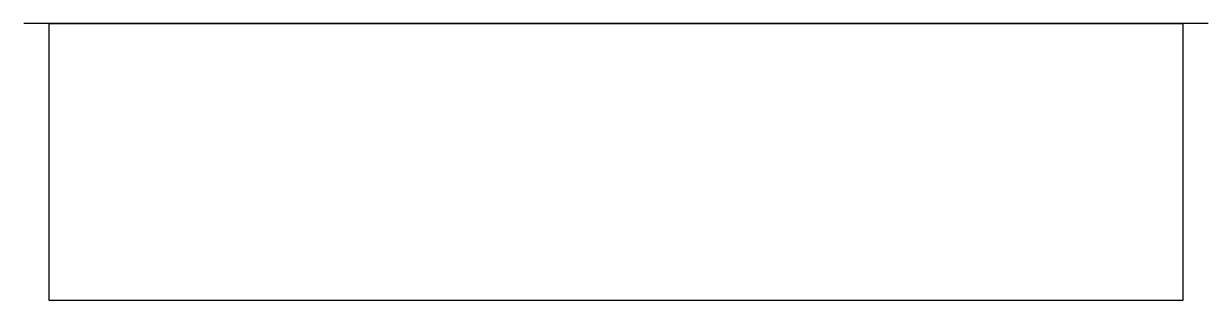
# Model space of a CAD drawing. Header units: millimetres. Extents: x -130 to 150, y -104 to -39.
import ezdxf

# ---------------------------------------------------------------- set-up
doc = ezdxf.new("R2010")
doc.units = ezdxf.units.MM
doc.layers.get('0').update_dxf_attribs({"linetype": 'CONTINUOUS'})

msp = doc.modelspace()

# ---------------------------------------------------------------- linework, layer by layer
msp.add_line((150, -38.75), (-130, -38.75))
msp.add_lwpolyline([(-124, -38.75), (144, -38.75), (144, -104.25), (-124, -104.25)], close=True)

doc.saveas('drawing.dxf')
